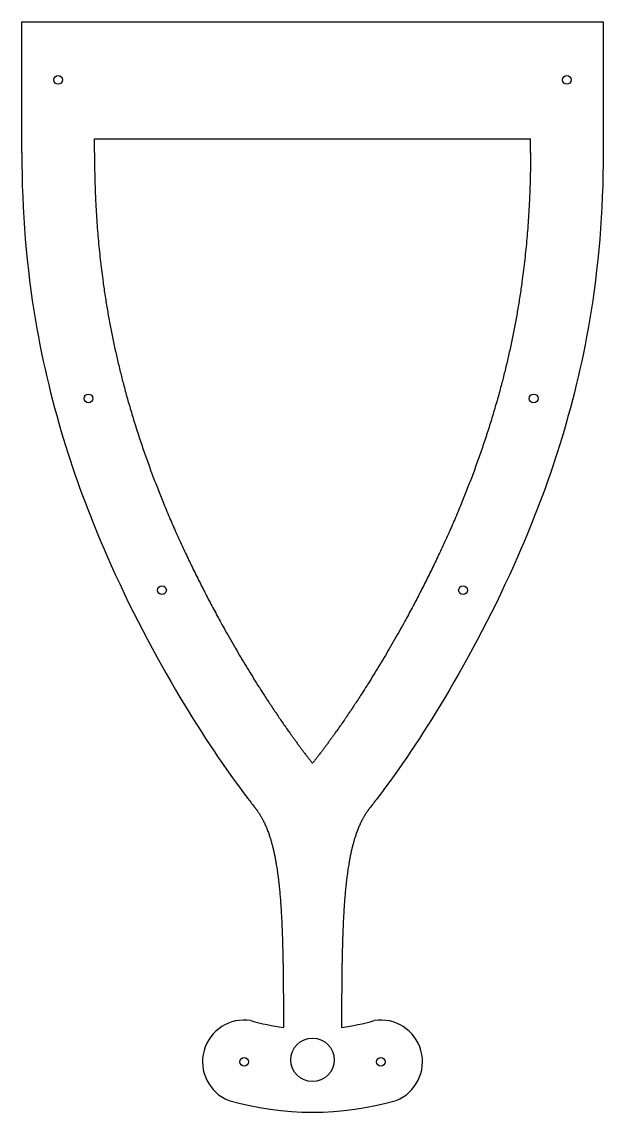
# Model space of a CAD drawing. Header units: millimetres. Extents: x -100 to 100, y -105 to 270.
import ezdxf

# ---------------------------------------------------------------- set-up
doc = ezdxf.new("R2010")
doc.units = ezdxf.units.MM
doc.layers.get('0').update_dxf_attribs({"linetype": 'CONTINUOUS'})

msp = doc.modelspace()

# ---------------------------------------------------------------- linework, layer by layer
for p, q in [((-100, 225), (-100, 270)), ((-100, 270), (100, 270)), ((100, 270), (100, 225)), ((-75, 225), (-75, 229.8)), ((-75, 229.8), (75, 229.8)), ((75, 224.8), (75, 229.8))]:
    msp.add_line(p, q)
for centre, radius in [((-87.5, 250), 1.5), ((87.5, 250), 1.5), ((-77.08, 140.49), 1.5), ((76.08, 140.49), 1.5), ((-51.78, 74.53), 1.5), ((51.78, 74.53), 1.5), ((0, -87), 7.5), ((-23.49, -87.66), 1.5), ((23.49, -87.66), 1.5)]:
    msp.add_circle(centre, radius)
for centre, radius, start, end in [((-23.49, -87.66), 14.34, 80.7656, 248.2409), ((0, 0), 76.5, 253.9213, 262.4889), ((0, 0), 76.5, 277.5111, 286.0787), ((23.49, -87.66), 14.34, -68.2409, 99.2344), ((0, 0), 105, 254.0792, 285.9208)]:
    msp.add_arc(centre, radius, start, end)
for points in [[(-100, 225), (-100, 204.59), (-98.36, 185.33), (-95.31, 167.32), (-90.16, 136.88), (-81.1, 110.05), (-70.75, 86.42), (-62.82, 68.31), (-54.17, 52.04), (-45.51, 37.56), (-37.73, 24.54), (-29.96, 12.99), (-22.25, 2.9), (-21.38, 1.75), (-20.5, 0.62), (-19.63, -0.48)], [(100, 225), (100, 204.59), (98.36, 185.33), (95.31, 167.32), (90.16, 136.88), (81.1, 110.05), (70.75, 86.42), (62.82, 68.31), (54.17, 52.04), (45.51, 37.56), (37.73, 24.54), (29.96, 12.99), (22.25, 2.9), (21.38, 1.75), (20.5, 0.62), (19.63, -0.48)]]:
    msp.add_open_spline(points, degree=3, knots=[0, 0, 0, 0, 0.189359, 0.189359, 0.189359, 0.509516, 0.509516, 0.509516, 0.754758, 0.754758, 0.754758, 0.975019, 0.975019, 0.975019, 1, 1, 1, 1])
for points in [[(-75, 225), (-75, 212.89), (-74, 189.54), (-69.51, 157.12), (-58.47, 118.54), (-39.78, 76.73), (-23.46, 48.29), (-11.51, 30.23), (-3.79, 19.81), (0, 15)], [(75, 225), (75, 212.89), (74, 189.54), (69.51, 157.12), (58.47, 118.54), (39.78, 76.73), (23.46, 48.29), (11.51, 30.23), (3.79, 19.81), (0, 15)], [(-19.63, -0.48), (-18.34, -2.12), (-16.03, -5.84), (-13.42, -12.72), (-11.38, -24.14), (-10.33, -40.67), (-10.08, -54.7), (-10.01, -65.29), (-10, -72.33), (-10, -75.84)], [(19.63, -0.48), (18.34, -2.12), (16.03, -5.84), (13.42, -12.72), (11.38, -24.14), (10.33, -40.67), (10.08, -54.7), (10.01, -65.29), (10, -72.33), (10, -75.84)]]:
    msp.add_open_spline(points, degree=5)

doc.saveas('drawing.dxf')
